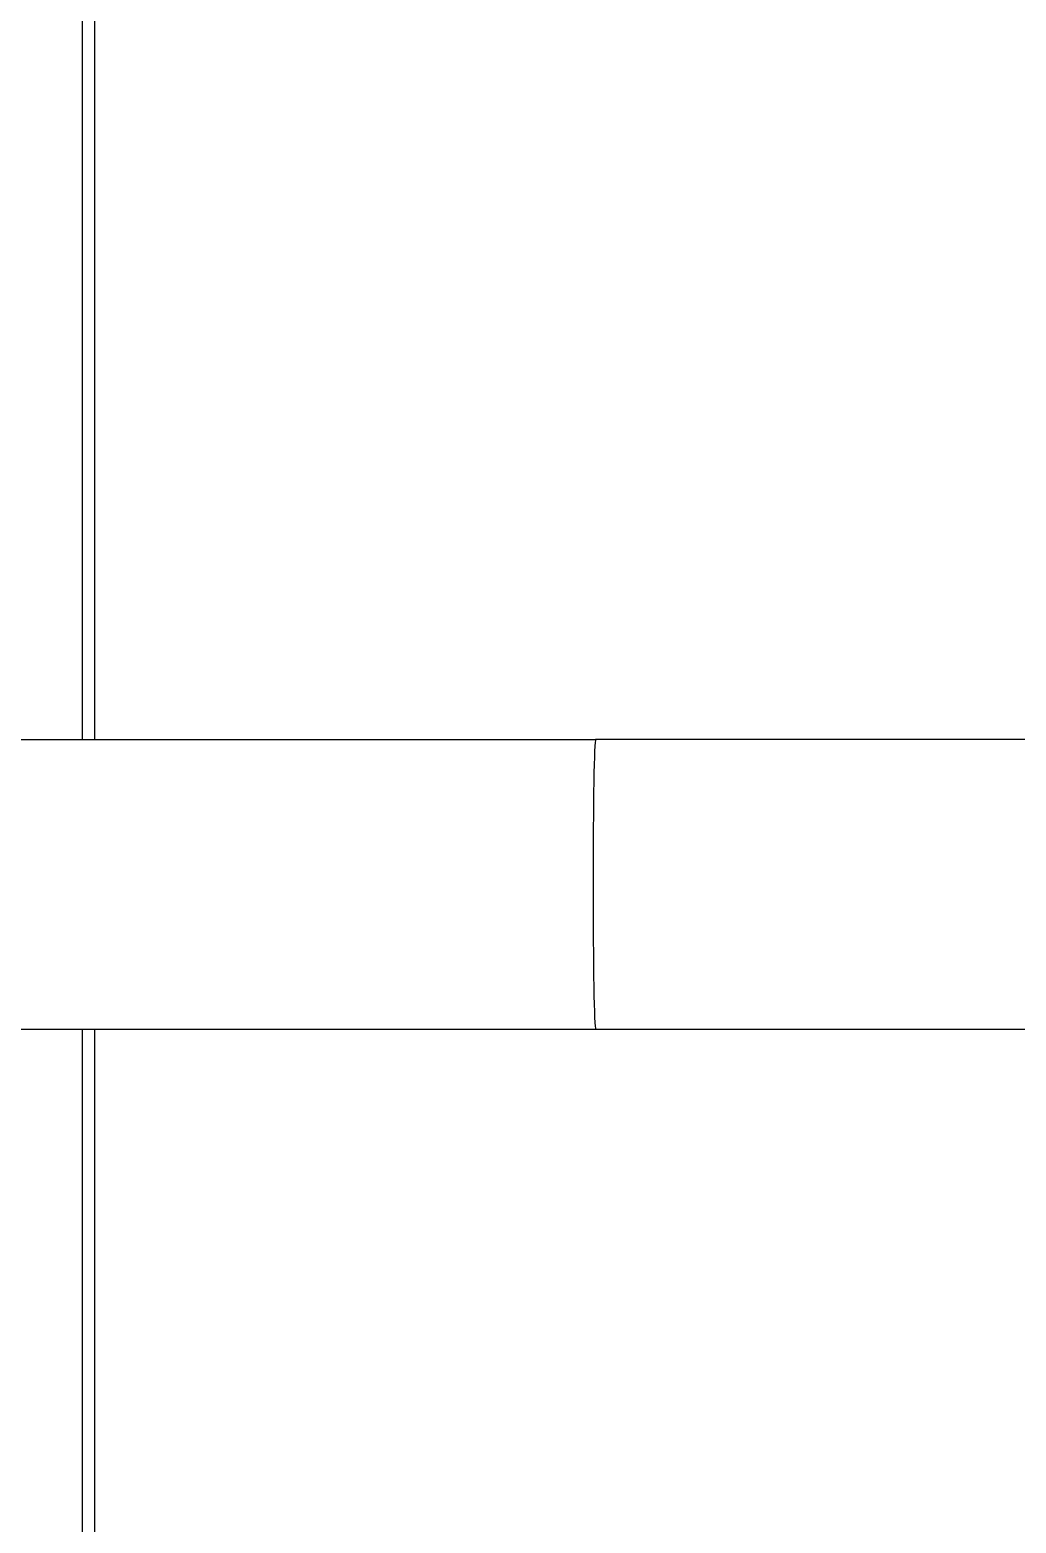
# Model space of a CAD drawing. Header units: millimetres. Extents: x -33000 to 294000, y 0 to 42408.
# Drawn here: x 57669.6 to 57734.4, y 15152.7 to 15250.7 of the extents above; entities that cross this region are included whole.
import ezdxf

# ---------------------------------------------------------------- set-up
doc = ezdxf.new("R2010")
doc.units = ezdxf.units.MM
doc.header["$LTSCALE"] = 50
doc.layers.add('arch', color=8, linetype='Continuous')

msp = doc.modelspace()

# ---------------------------------------------------------------- linework, layer by layer
at = {"layer": 'arch'}
for p, q in [((57673.067, 15320.841), (57673.067, 15204.104)), ((57673.877, 15320.833), (57673.877, 15204.104)), ((57466.803, 15204.105), (57706.766, 15204.105)), ((57766.711, 15204.105), (57706.766, 15204.105)), ((57466.803, 15185.105), (57706.766, 15185.105)), ((57673.067, 15185.105), (57673.067, 15068.368)), ((57673.877, 15185.107), (57673.877, 15068.378)), ((57706.766, 15185.105), (57766.711, 15185.105))]:
    msp.add_line(p, q, dxfattribs=at)
msp.add_ellipse((57706.766, 15194.605, 0), major_axis=(0, -9.5), ratio=0.017452, start_param=3.141593, end_param=6.283185, dxfattribs=at)

doc.saveas('drawing.dxf')
